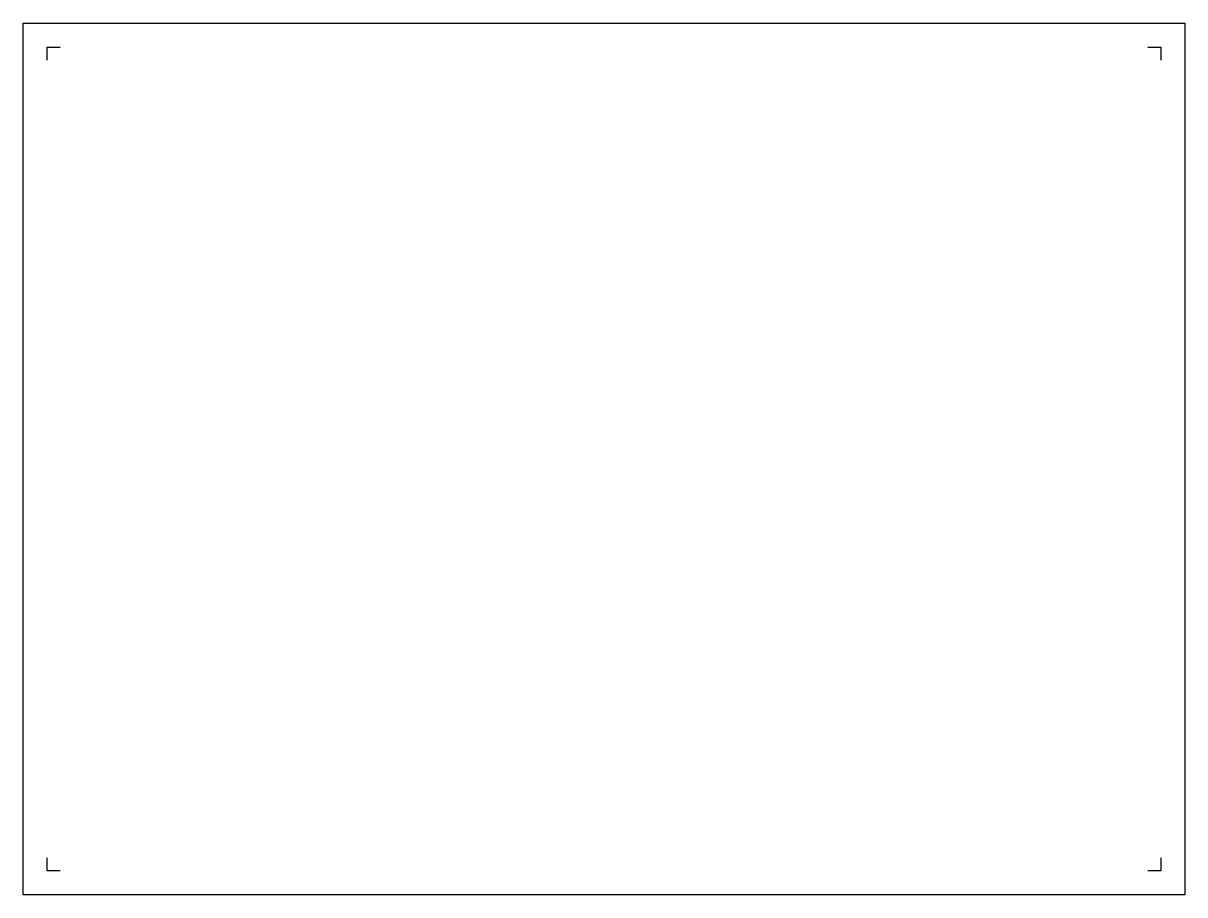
# Model space of a CAD drawing. Extents: x -308 to 892, y -660 to 240.
import ezdxf

# ---------------------------------------------------------------- set-up
doc = ezdxf.new("R2010")
doc.units = 0
doc.header["$MEASUREMENT"] = 0
doc.layers.add('EBENE_1', color=7, linetype='CONTINUOUS')

msp = doc.modelspace()

# ---------------------------------------------------------------- linework, layer by layer
at = {"layer": 'EBENE_1', "color": 1}
msp.add_lwpolyline([(892, -660), (-308, -660), (-308, 240), (892, 240), (892, -660)], dxfattribs=at)
at = {"layer": 'EBENE_1', "color": 250}
for points in [[(-283.3, 201.9), (-283.3, 215.3), (-269.9, 215.3)], [(853.9, 215.3), (867.3, 215.3), (867.3, 201.9)], [(-269.9, -635.3), (-283.3, -635.3), (-283.3, -621.9)], [(867.3, -621.9), (867.3, -635.3), (853.9, -635.3)]]:
    msp.add_lwpolyline(points, dxfattribs=at)

doc.saveas('drawing.dxf')
